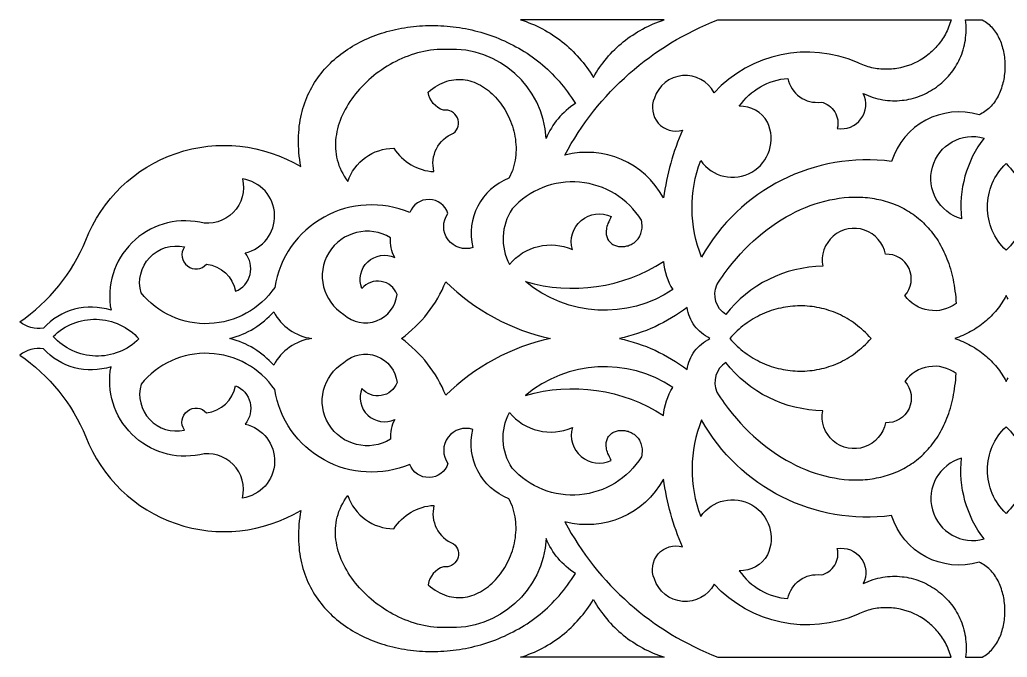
# Model space of a CAD drawing. Extents: x -155 to 155, y -50 to 50.
# Drawn here: x -154.5 to 0.2, y -50 to 50 of the extents above; entities that cross this region are included whole.
import ezdxf

# ---------------------------------------------------------------- set-up
doc = ezdxf.new("R2010")
doc.units = 0
doc.layers.add('LAYER_1', color=18, linetype='CONTINUOUS')

msp = doc.modelspace()

# ---------------------------------------------------------------- linework, layer by layer
at = {"layer": 'LAYER_1'}
for points in [[(-76.07, 49.98), (-75.63, 49.83), (-75.19, 49.68), (-74.76, 49.51), (-74.33, 49.34), (-73.9, 49.16), (-73.48, 48.96), (-73.06, 48.76), (-72.65, 48.55), (-72.24, 48.32), (-71.84, 48.09), (-71.45, 47.85), (-71.06, 47.6), (-70.67, 47.35), (-70.29, 47.08), (-69.92, 46.81), (-69.55, 46.52), (-69.19, 46.23), (-68.84, 45.93), (-68.49, 45.62), (-68.15, 45.31), (-67.82, 44.98), (-67.49, 44.65), (-67.17, 44.31), (-66.86, 43.97), (-66.56, 43.61), (-66.26, 43.25), (-65.97, 42.88), (-65.69, 42.51), (-65.42, 42.12), (-65.16, 41.74), (-64.9, 41.34), (-64.66, 40.94), (-64.43, 41.34), (-64.19, 41.73), (-63.94, 42.12), (-63.68, 42.5), (-63.41, 42.88), (-63.14, 43.24), (-62.86, 43.6), (-62.57, 43.96), (-62.27, 44.3), (-61.96, 44.64), (-61.65, 44.97), (-61.32, 45.29), (-61, 45.61), (-60.66, 45.92), (-60.32, 46.21), (-59.97, 46.51), (-59.61, 46.79), (-59.25, 47.06), (-58.88, 47.33), (-58.5, 47.58), (-58.12, 47.83), (-57.73, 48.07), (-57.34, 48.3), (-56.94, 48.52), (-56.53, 48.74), (-56.12, 48.94), (-55.7, 49.13), (-55.28, 49.32), (-54.86, 49.49), (-54.43, 49.65), (-53.99, 49.81), (-53.55, 49.95)], [(-60.56, 0), (-59.84, -0.17), (-59.13, -0.35), (-58.42, -0.56), (-57.72, -0.78), (-57.03, -1.02), (-56.34, -1.28), (-55.66, -1.56), (-54.99, -1.85), (-54.33, -2.17), (-53.68, -2.5), (-53.03, -2.85), (-52.4, -3.22), (-51.77, -3.6), (-51.16, -4.01), (-50.56, -4.43), (-49.97, -4.87), (-49.9, -4.48), (-49.8, -4.09), (-49.69, -3.72), (-49.55, -3.35), (-49.39, -3), (-49.21, -2.65), (-49.01, -2.32), (-48.79, -2), (-48.55, -1.69), (-48.29, -1.4), (-48.01, -1.13), (-47.72, -0.87), (-47.41, -0.62), (-47.09, -0.4), (-46.75, -0.19), (-46.4, 0), (-46.75, 0.19), (-47.09, 0.4), (-47.41, 0.62), (-47.72, 0.87), (-48.01, 1.13), (-48.29, 1.4), (-48.55, 1.69), (-48.79, 2), (-49.01, 2.32), (-49.21, 2.65), (-49.39, 3), (-49.55, 3.35), (-49.69, 3.72), (-49.8, 4.09), (-49.9, 4.48), (-49.97, 4.87), (-50.56, 4.43), (-51.16, 4.01), (-51.77, 3.6), (-52.4, 3.22), (-53.03, 2.85), (-53.68, 2.5), (-54.33, 2.17), (-54.99, 1.85), (-55.66, 1.56), (-56.34, 1.28), (-57.03, 1.02), (-57.72, 0.78), (-58.42, 0.56), (-59.13, 0.35), (-59.84, 0.17)], [(-43.27, 0), (-43, -0.31), (-42.72, -0.61), (-42.43, -0.9), (-42.14, -1.19), (-41.84, -1.46), (-41.54, -1.72), (-41.23, -1.97), (-40.91, -2.22), (-40.59, -2.45), (-40.26, -2.67), (-39.93, -2.89), (-39.6, -3.09), (-39.26, -3.29), (-38.92, -3.47), (-38.57, -3.65), (-38.22, -3.81), (-37.87, -3.97), (-37.51, -4.11), (-37.15, -4.25), (-36.79, -4.37), (-36.42, -4.49), (-36.06, -4.6), (-35.69, -4.69), (-35.31, -4.78), (-34.94, -4.85), (-34.56, -4.92), (-34.19, -4.98), (-33.81, -5.02), (-33.43, -5.06), (-33.05, -5.09), (-32.67, -5.1), (-32.29, -5.11), (-31.91, -5.11), (-31.53, -5.1), (-31.15, -5.07), (-30.77, -5.04), (-30.39, -5), (-30.01, -4.94), (-29.63, -4.88), (-29.26, -4.81), (-28.88, -4.72), (-28.51, -4.63), (-28.14, -4.53), (-27.77, -4.41), (-27.4, -4.29), (-27.04, -4.16), (-26.68, -4.01), (-26.32, -3.86), (-25.97, -3.69), (-25.61, -3.52), (-25.27, -3.33), (-24.92, -3.14), (-24.58, -2.93), (-24.24, -2.72), (-23.91, -2.49), (-23.59, -2.26), (-23.26, -2.01), (-22.95, -1.75), (-22.63, -1.49), (-22.33, -1.21), (-22.02, -0.92), (-21.73, -0.63), (-21.44, -0.32), (-21.16, 0), (-21.44, 0.32), (-21.73, 0.63), (-22.02, 0.92), (-22.33, 1.21), (-22.63, 1.49), (-22.95, 1.75), (-23.26, 2.01), (-23.59, 2.26), (-23.91, 2.49), (-24.24, 2.72), (-24.58, 2.93), (-24.92, 3.14), (-25.27, 3.33), (-25.61, 3.52), (-25.97, 3.69), (-26.32, 3.86), (-26.68, 4.01), (-27.04, 4.16), (-27.4, 4.29), (-27.77, 4.41), (-28.14, 4.53), (-28.51, 4.63), (-28.88, 4.72), (-29.26, 4.81), (-29.63, 4.88), (-30.01, 4.94), (-30.39, 5), (-30.77, 5.04), (-31.15, 5.07), (-31.53, 5.1), (-31.91, 5.11), (-32.29, 5.11), (-32.67, 5.1), (-33.05, 5.09), (-33.43, 5.06), (-33.81, 5.02), (-34.19, 4.98), (-34.56, 4.92), (-34.94, 4.85), (-35.31, 4.78), (-35.69, 4.69), (-36.06, 4.6), (-36.42, 4.49), (-36.79, 4.37), (-37.15, 4.25), (-37.51, 4.11), (-37.87, 3.97), (-38.22, 3.81), (-38.57, 3.65), (-38.92, 3.47), (-39.26, 3.29), (-39.6, 3.09), (-39.93, 2.89), (-40.26, 2.67), (-40.59, 2.45), (-40.91, 2.22), (-41.23, 1.97), (-41.54, 1.72), (-41.84, 1.46), (-42.14, 1.19), (-42.43, 0.9), (-42.72, 0.61), (-43, 0.31)], [(-121.58, 0), (-121.08, 0.14), (-120.59, 0.29), (-120.11, 0.47), (-119.64, 0.66), (-119.18, 0.86), (-118.72, 1.09), (-118.27, 1.33), (-117.83, 1.59), (-117.4, 1.86), (-116.99, 2.15), (-116.58, 2.45), (-116.18, 2.77), (-115.8, 3.11), (-115.43, 3.46), (-115.07, 3.82), (-114.72, 4.2), (-114.49, 3.78), (-114.23, 3.37), (-113.95, 2.99), (-113.65, 2.63), (-113.33, 2.28), (-112.99, 1.95), (-112.63, 1.65), (-112.25, 1.37), (-111.86, 1.11), (-111.45, 0.88), (-111.03, 0.66), (-110.6, 0.48), (-110.15, 0.32), (-109.69, 0.18), (-109.22, 0.08), (-108.75, 0), (-109.22, -0.08), (-109.69, -0.18), (-110.15, -0.32), (-110.6, -0.48), (-111.03, -0.66), (-111.45, -0.88), (-111.86, -1.11), (-112.25, -1.37), (-112.63, -1.65), (-112.99, -1.95), (-113.33, -2.28), (-113.65, -2.63), (-113.95, -2.99), (-114.23, -3.37), (-114.49, -3.78), (-114.72, -4.2), (-115.07, -3.82), (-115.43, -3.46), (-115.8, -3.11), (-116.18, -2.77), (-116.58, -2.45), (-116.99, -2.15), (-117.4, -1.86), (-117.83, -1.59), (-118.27, -1.33), (-118.72, -1.09), (-119.18, -0.86), (-119.64, -0.66), (-120.11, -0.47), (-120.59, -0.29), (-121.08, -0.14)], [(-76.07, -49.98), (-75.63, -49.83), (-75.19, -49.68), (-74.76, -49.51), (-74.33, -49.34), (-73.9, -49.16), (-73.48, -48.96), (-73.06, -48.76), (-72.65, -48.55), (-72.24, -48.32), (-71.84, -48.09), (-71.45, -47.85), (-71.06, -47.6), (-70.67, -47.35), (-70.29, -47.08), (-69.92, -46.81), (-69.55, -46.52), (-69.19, -46.23), (-68.84, -45.93), (-68.49, -45.62), (-68.15, -45.31), (-67.82, -44.98), (-67.49, -44.65), (-67.17, -44.31), (-66.86, -43.97), (-66.56, -43.61), (-66.26, -43.25), (-65.97, -42.88), (-65.69, -42.51), (-65.42, -42.12), (-65.16, -41.74), (-64.9, -41.34), (-64.66, -40.94), (-64.43, -41.34), (-64.19, -41.73), (-63.94, -42.12), (-63.68, -42.5), (-63.41, -42.88), (-63.14, -43.24), (-62.86, -43.6), (-62.57, -43.96), (-62.27, -44.3), (-61.96, -44.64), (-61.65, -44.97), (-61.32, -45.29), (-61, -45.61), (-60.66, -45.92), (-60.32, -46.21), (-59.97, -46.51), (-59.61, -46.79), (-59.25, -47.06), (-58.88, -47.33), (-58.5, -47.58), (-58.12, -47.83), (-57.73, -48.07), (-57.34, -48.3), (-56.94, -48.52), (-56.53, -48.74), (-56.12, -48.94), (-55.7, -49.13), (-55.28, -49.32), (-54.86, -49.49), (-54.43, -49.65), (-53.99, -49.81), (-53.55, -49.95)]]:
    msp.add_lwpolyline(points, close=True, dxfattribs=at)
for points in [[(-50.7, 32.68, 0.066607), (-53.67, 22.07, 0.3424), (-69.13, 28.75), (-68.63, 29.66), (-68.12, 30.55), (-67.58, 31.43), (-67.03, 32.29), (-66.46, 33.15), (-65.87, 33.98), (-65.26, 34.81), (-64.64, 35.62), (-64, 36.41), (-63.34, 37.19), (-62.66, 37.95), (-61.97, 38.7), (-61.26, 39.43), (-60.54, 40.14), (-59.8, 40.84), (-59.05, 41.52), (-58.28, 42.19), (-57.5, 42.83), (-56.7, 43.46), (-55.89, 44.08), (-55.06, 44.67), (-54.22, 45.25), (-53.37, 45.8), (-52.5, 46.34), (-51.63, 46.86), (-50.74, 47.36), (-49.83, 47.84), (-48.92, 48.31), (-47.99, 48.75), (-47.06, 49.17), (-46.11, 49.57), (-45.15, 49.95), (-8.62, 49.95), (-8.71, 49.65), (-8.8, 49.36), (-8.9, 49.08), (-9.01, 48.8), (-9.13, 48.52), (-9.25, 48.25), (-9.38, 47.98), (-9.51, 47.72), (-9.66, 47.46), (-9.81, 47.21), (-9.96, 46.97), (-10.13, 46.73), (-10.29, 46.49), (-10.47, 46.26), (-10.65, 46.04), (-10.83, 45.82), (-11.02, 45.61), (-11.22, 45.4), (-11.42, 45.2), (-11.63, 45), (-11.84, 44.82), (-12.05, 44.63), (-12.27, 44.45), (-12.5, 44.28), (-12.96, 43.96), (-13.44, 43.66), (-13.93, 43.39), (-14.43, 43.14), (-14.95, 42.93), (-15.48, 42.73), (-16.01, 42.57), (-16.56, 42.44), (-16.83, 42.38), (-17.11, 42.33), (-17.38, 42.29), (-17.66, 42.26), (-17.94, 42.23), (-18.22, 42.21), (-18.5, 42.2), (-18.79, 42.2), (-19.07, 42.2), (-19.35, 42.21), (-19.64, 42.23), (-19.92, 42.26), (-20.2, 42.3), (-20.48, 42.34), (-20.77, 42.39), (-21.05, 42.45), (-21.33, 42.52), (-21.61, 42.6), (-21.89, 42.69), (-22.16, 42.78), (-22.44, 42.89), (-22.71, 43), (-22.99, 43.12), (-23.26, 43.25, 0.319593), (-45.73, 38.53, 0.662449), (-55.09, 37.69, 0.63881)], [(-34.17, 40.78, 0.404211), (-28.99, 37.07, -0.424357), (-26.45, 32.93, 0.611202), (-22.37, 38.41), (-21.99, 38.24), (-21.61, 38.08), (-21.23, 37.93), (-20.85, 37.8), (-20.47, 37.69), (-20.09, 37.59), (-19.71, 37.5), (-19.33, 37.43), (-18.94, 37.37), (-18.56, 37.33), (-18.19, 37.3), (-17.81, 37.28), (-17.43, 37.28), (-17.06, 37.28), (-16.68, 37.31), (-16.31, 37.34), (-15.95, 37.38), (-15.58, 37.44), (-15.22, 37.51), (-14.86, 37.59), (-14.51, 37.69), (-14.16, 37.79), (-13.81, 37.91), (-13.47, 38.04), (-13.13, 38.17), (-12.8, 38.32), (-12.47, 38.48), (-12.15, 38.65), (-11.83, 38.83), (-11.52, 39.02), (-11.22, 39.22), (-10.92, 39.42), (-10.63, 39.64), (-10.34, 39.87), (-10.07, 40.1), (-9.8, 40.35), (-9.54, 40.6), (-9.28, 40.86), (-9.04, 41.13), (-8.8, 41.41), (-8.57, 41.69), (-8.36, 41.98), (-8.15, 42.28), (-7.95, 42.59), (-7.76, 42.91), (-7.58, 43.23), (-7.41, 43.55), (-7.25, 43.89), (-7.1, 44.23), (-6.96, 44.57), (-6.84, 44.93), (-6.72, 45.28), (-6.62, 45.65), (-6.53, 46.02), (-6.45, 46.39), (-6.39, 46.77), (-6.34, 47.15), (-6.3, 47.54), (-6.27, 47.93), (-6.26, 48.33), (-6.26, 48.73), (-6.28, 49.13), (-6.31, 49.54), (-6.36, 49.95), (-3.73, 49.95), (-3.5, 49.82), (-3.28, 49.69), (-3.07, 49.54), (-2.87, 49.38), (-2.67, 49.21), (-2.48, 49.04), (-2.3, 48.85), (-2.13, 48.66), (-1.96, 48.46), (-1.8, 48.25), (-1.65, 48.03), (-1.51, 47.81), (-1.37, 47.57), (-1.24, 47.34), (-1.12, 47.09), (-1, 46.85), (-0.9, 46.59), (-0.8, 46.33), (-0.71, 46.07), (-0.62, 45.8), (-0.55, 45.53), (-0.48, 45.26), (-0.41, 44.98), (-0.36, 44.7), (-0.31, 44.41), (-0.27, 44.13), (-0.24, 43.84), (-0.22, 43.55), (-0.19, 42.97), (-0.19, 42.38), (-0.22, 41.8), (-0.29, 41.22), (-0.33, 40.94), (-0.38, 40.65), (-0.43, 40.37), (-0.5, 40.09), (-0.57, 39.81), (-0.65, 39.54), (-0.73, 39.27), (-0.83, 39), (-0.93, 38.74), (-1.04, 38.48), (-1.15, 38.23), (-1.27, 37.99), (-1.41, 37.75), (-1.54, 37.51), (-1.69, 37.29), (-1.84, 37.07), (-2, 36.85), (-2.17, 36.65), (-2.34, 36.45), (-2.52, 36.26), (-2.71, 36.08), (-2.9, 35.91), (-3.11, 35.74), (-3.32, 35.59), (-3.54, 35.45), (-3.76, 35.32), (-3.99, 35.19), (-4.23, 35.08, 0.408304), (-17.94, 27.77, 0.307074), (-47.71, 12.76, -0.189195), (-47.84, 27.9, 0.922029), (-37.39, 33.91, 0.289371), (-41.82, 36.4, -0.227335)], [(-154.51, 2.6, 0.14497), (-144.17, 15.4, -0.465947), (-110.49, 26.94), (-110.58, 27.51), (-110.66, 28.06), (-110.73, 28.61), (-110.78, 29.16), (-110.82, 29.7), (-110.85, 30.23), (-110.86, 30.75), (-110.86, 31.27), (-110.84, 31.78), (-110.81, 32.28), (-110.77, 32.78), (-110.72, 33.27), (-110.66, 33.75), (-110.58, 34.22), (-110.49, 34.69), (-110.39, 35.15), (-110.28, 35.61), (-110.15, 36.05), (-110.02, 36.49), (-109.87, 36.93), (-109.71, 37.35), (-109.55, 37.77), (-109.37, 38.18), (-109.18, 38.59), (-108.98, 38.98), (-108.77, 39.37), (-108.55, 39.75), (-108.32, 40.13), (-108.08, 40.5), (-107.84, 40.86), (-107.58, 41.21), (-107.32, 41.55), (-107.04, 41.89), (-106.76, 42.22), (-106.47, 42.54), (-106.17, 42.86), (-105.86, 43.17), (-105.55, 43.47), (-105.22, 43.76), (-104.89, 44.04), (-104.55, 44.32), (-104.21, 44.59), (-103.86, 44.85), (-103.5, 45.11), (-103.13, 45.36), (-102.76, 45.59), (-102.38, 45.83), (-102, 46.05), (-101.61, 46.27), (-101.22, 46.47), (-100.81, 46.67), (-100.41, 46.87), (-100, 47.05), (-99.58, 47.23), (-99.16, 47.4), (-98.73, 47.56), (-98.3, 47.71), (-97.87, 47.85), (-97.43, 47.99), (-96.99, 48.12), (-96.54, 48.24), (-96.09, 48.35), (-95.64, 48.46), (-95.18, 48.55), (-94.72, 48.64), (-94.26, 48.72), (-93.79, 48.79), (-93.32, 48.86), (-92.85, 48.91), (-92.38, 48.96), (-91.91, 49), (-91.43, 49.03), (-90.95, 49.05), (-90.48, 49.07), (-90, 49.07), (-89.51, 49.07), (-89.03, 49.06), (-88.55, 49.04), (-88.07, 49.01), (-87.58, 48.97), (-87.1, 48.93), (-86.62, 48.88), (-86.13, 48.81), (-85.65, 48.74), (-85.17, 48.66), (-84.68, 48.58), (-84.2, 48.48), (-83.72, 48.38), (-83.25, 48.26), (-82.77, 48.14), (-82.29, 48.01), (-81.82, 47.87), (-81.35, 47.72), (-80.88, 47.56), (-80.41, 47.4), (-79.95, 47.22), (-79.48, 47.04), (-79.03, 46.85), (-78.57, 46.65), (-78.12, 46.43), (-77.67, 46.22), (-77.22, 45.99), (-76.78, 45.75), (-76.34, 45.5), (-75.91, 45.25), (-75.48, 44.99), (-75.05, 44.71), (-74.63, 44.43), (-74.22, 44.14), (-73.81, 43.84), (-73.4, 43.53), (-73, 43.21), (-72.61, 42.88), (-72.22, 42.55), (-71.84, 42.2), (-71.46, 41.84), (-71.09, 41.48), (-70.73, 41.1), (-70.37, 40.72), (-70.02, 40.33), (-69.68, 39.93), (-69.34, 39.51), (-69.01, 39.09), (-68.69, 38.66), (-68.38, 38.22), (-68.07, 37.77), (-67.77, 37.31), (-67.48, 36.85, 0.150169), (-72.06, 31.37, 0.413699), (-87.6, 45.32), (-88.12, 45.33), (-88.64, 45.32), (-89.15, 45.29), (-89.66, 45.24), (-90.18, 45.18), (-90.69, 45.1), (-91.2, 45), (-91.7, 44.89), (-92.2, 44.76), (-92.7, 44.61), (-93.19, 44.45), (-93.68, 44.28), (-94.17, 44.09), (-94.65, 43.89), (-95.12, 43.68), (-95.59, 43.45), (-96.05, 43.21), (-96.5, 42.96), (-96.95, 42.69), (-97.39, 42.42), (-97.82, 42.13), (-98.24, 41.83), (-98.66, 41.52), (-99.06, 41.21), (-99.46, 40.88), (-99.84, 40.54), (-100.22, 40.2), (-100.58, 39.84), (-100.93, 39.48), (-101.28, 39.11), (-101.6, 38.73), (-101.92, 38.35), (-102.22, 37.96), (-102.52, 37.56), (-102.79, 37.16), (-103.06, 36.75), (-103.3, 36.33), (-103.54, 35.92), (-103.76, 35.49), (-103.96, 35.07), (-104.15, 34.64), (-104.32, 34.2), (-104.47, 33.77), (-104.61, 33.33), (-104.73, 32.89), (-104.83, 32.44), (-104.92, 32), (-104.98, 31.55), (-105.03, 31.11), (-105.05, 30.66), (-105.06, 30.22), (-105.04, 29.77), (-105.01, 29.33), (-104.95, 28.88), (-104.87, 28.44), (-104.77, 28), (-104.65, 27.57), (-104.51, 27.13), (-104.34, 26.7), (-104.15, 26.27), (-103.93, 25.85), (-103.7, 25.43), (-103.43, 25.01), (-103.14, 24.6, -0.322466), (-95.92, 29.83, 0.242717), (-89.63, 26.16, -0.377259), (-86.55, 32.19, 0.771134), (-88.15, 35.78, -0.28482), (-90.53, 38.6), (-90.17, 38.91), (-89.81, 39.19), (-89.45, 39.44), (-89.08, 39.67), (-88.72, 39.87), (-88.35, 40.05), (-87.99, 40.2), (-87.62, 40.33), (-87.25, 40.43), (-86.89, 40.51), (-86.52, 40.57), (-86.16, 40.61), (-85.8, 40.62), (-85.44, 40.62), (-85.08, 40.59), (-84.73, 40.55), (-84.38, 40.48), (-84.03, 40.4), (-83.68, 40.29), (-83.34, 40.17), (-83.01, 40.03), (-82.68, 39.88), (-82.35, 39.71), (-82.03, 39.52), (-81.72, 39.32), (-81.41, 39.1), (-81.11, 38.87), (-80.81, 38.63), (-80.53, 38.37), (-80.25, 38.1), (-79.98, 37.82), (-79.71, 37.52), (-79.46, 37.22), (-79.21, 36.9), (-78.98, 36.58), (-78.75, 36.24), (-78.54, 35.9), (-78.33, 35.54), (-78.14, 35.18), (-77.96, 34.82), (-77.79, 34.44), (-77.63, 34.06), (-77.48, 33.67), (-77.35, 33.28), (-77.22, 32.88), (-77.12, 32.48), (-77.02, 32.08), (-76.94, 31.67), (-76.88, 31.26), (-76.83, 30.85), (-76.79, 30.43), (-76.77, 30.02), (-76.77, 29.6), (-76.78, 29.18), (-76.81, 28.77), (-76.86, 28.35), (-76.92, 27.94), (-77, 27.53), (-77.1, 27.12), (-77.22, 26.71), (-77.35, 26.31), (-77.51, 25.91), (-77.68, 25.52), (-77.88, 25.13, 0.380134), (-83.52, 14.27, -0.732278), (-87.44, 19.58, 0.71134), (-93.43, 19.74, 0.486731), (-114.57, 8.02, -0.502691), (-135.51, 7.17, -0.570082), (-128.72, 14.35, 0.941111), (-125.24, 11.66, -0.328439), (-120.72, 7.4, 0.509804), (-119.22, 13.42, 0.833971), (-119.64, 25.03, -0.559208), (-126.33, 18.22, 0.531327), (-140.22, 4.42, 0.297112), (-150.81, 1.6, -0.196023)], [(-6.97, 18.76, -1), (-3.45, 31.43, 0.194713)], [(0, 27.41, -0.430769), (0, 13.83, -0.430769)], [(-61.85, 19.13), (-62, 18.85), (-62.14, 18.57), (-62.26, 18.31), (-62.37, 18.05), (-62.46, 17.81), (-62.53, 17.57), (-62.58, 17.34), (-62.62, 17.12), (-62.65, 16.9), (-62.66, 16.7), (-62.65, 16.51), (-62.64, 16.32), (-62.61, 16.14), (-62.57, 15.97), (-62.52, 15.81), (-62.45, 15.66), (-62.38, 15.52), (-62.3, 15.38), (-62.2, 15.26), (-62.1, 15.14), (-61.99, 15.03), (-61.88, 14.93), (-61.75, 14.84), (-61.62, 14.76), (-61.48, 14.68), (-61.34, 14.62), (-61.19, 14.56), (-61.04, 14.51), (-60.88, 14.47), (-60.73, 14.44), (-60.56, 14.42), (-60.4, 14.4), (-60.23, 14.4), (-60.06, 14.4), (-59.9, 14.42), (-59.73, 14.44), (-59.56, 14.47), (-59.39, 14.51), (-59.23, 14.55), (-59.06, 14.61), (-58.9, 14.67), (-58.74, 14.75), (-58.59, 14.83), (-58.44, 14.92), (-58.29, 15.02), (-58.15, 15.12), (-58.02, 15.24), (-57.89, 15.36), (-57.77, 15.5), (-57.65, 15.64), (-57.54, 15.79), (-57.45, 15.95), (-57.36, 16.12), (-57.28, 16.29), (-57.21, 16.48), (-57.15, 16.67), (-57.1, 16.88), (-57.07, 17.09), (-57.04, 17.31), (-57.03, 17.54), (-57.03, 17.77), (-57.05, 18.02), (-57.08, 18.27), (-57.13, 18.54, 0.501463), (-77.39, 20.31, 0.274395), (-77.8, 11.6, -0.338863), (-67.95, 13.94, -0.639915)], [(-43.92, 3.76, -0.35963), (-45.33, 8.4), (-45.04, 8.85), (-44.75, 9.29), (-44.45, 9.72), (-44.15, 10.15), (-43.54, 10.97), (-42.91, 11.77), (-42.26, 12.54), (-41.61, 13.28), (-40.94, 13.99), (-40.26, 14.67), (-39.56, 15.32), (-38.86, 15.94), (-38.15, 16.53), (-37.43, 17.1), (-36.7, 17.63), (-35.97, 18.13), (-35.22, 18.61), (-34.48, 19.05), (-33.72, 19.46), (-32.97, 19.85), (-32.21, 20.21), (-31.45, 20.53), (-30.69, 20.83), (-29.92, 21.1), (-29.16, 21.33), (-28.4, 21.54), (-27.64, 21.72), (-26.88, 21.87), (-26.13, 21.99), (-25.37, 22.08), (-24.63, 22.14), (-23.89, 22.17), (-23.16, 22.17), (-22.43, 22.14), (-22.07, 22.11), (-21.71, 22.08), (-21.36, 22.04), (-21, 21.99), (-20.65, 21.93), (-20.3, 21.87), (-19.96, 21.8), (-19.61, 21.72), (-19.27, 21.64), (-18.94, 21.55), (-18.6, 21.45), (-18.27, 21.34), (-17.94, 21.22), (-17.62, 21.1), (-17.3, 20.97), (-16.98, 20.83), (-16.67, 20.69), (-16.36, 20.54), (-16.05, 20.38), (-15.75, 20.21), (-15.45, 20.04), (-15.15, 19.85), (-14.86, 19.67), (-14.58, 19.47), (-14.3, 19.26), (-14.02, 19.05), (-13.75, 18.83), (-13.48, 18.61), (-13.22, 18.37), (-12.96, 18.13), (-12.71, 17.88), (-12.46, 17.63), (-12.22, 17.36), (-11.98, 17.09), (-11.75, 16.81), (-11.52, 16.53), (-11.3, 16.23), (-11.09, 15.93), (-10.88, 15.62), (-10.67, 15.31), (-10.48, 14.98), (-10.29, 14.65), (-10.1, 14.31), (-9.92, 13.97), (-9.75, 13.61), (-9.59, 13.25), (-9.43, 12.89), (-9.27, 12.51), (-9.13, 12.13), (-8.99, 11.74), (-8.86, 11.34), (-8.73, 10.93), (-8.62, 10.52), (-8.51, 10.1), (-8.41, 9.67), (-8.31, 9.23), (-8.22, 8.79), (-8.14, 8.34), (-8.07, 7.88), (-8.01, 7.42), (-7.95, 6.94), (-7.9, 6.46), (-7.87, 5.97), (-7.83, 5.48, -0.417586), (-15.88, 6.73, 0.672359), (-18.9, 13.21, 1), (-28.72, 11.33, 0.227187)], [(-95.78, 12.69, -0.146155), (-96.44, 15.79, 1), (-103.75, 3.78, 0.616438), (-95.4, 6.91, 0.568166), (-100.93, 7.85, -0.676712)], [(-75.3, 8.93, 0.217925), (-53.68, 12.06, 0.114286), (-52.22, 7.67, -0.332877)], [(-94.74, 0), (-94.16, 0.44), (-93.61, 0.89), (-93.07, 1.37), (-92.54, 1.86), (-92.04, 2.36), (-91.55, 2.88), (-91.08, 3.42), (-90.64, 3.98), (-90.21, 4.54), (-89.8, 5.13), (-89.41, 5.72), (-89.04, 6.33), (-88.69, 6.95), (-88.36, 7.59), (-88.06, 8.24), (-87.77, 8.9, 0.142812), (-71.38, 0, 0.142812), (-87.77, -8.9), (-88.06, -8.24), (-88.36, -7.59), (-88.69, -6.95), (-89.04, -6.33), (-89.41, -5.72), (-89.8, -5.13), (-90.21, -4.54), (-90.64, -3.98), (-91.08, -3.42), (-91.55, -2.88), (-92.04, -2.36), (-92.54, -1.86), (-93.07, -1.37), (-93.61, -0.89), (-94.16, -0.44)], [(-135.84, -0.06, -0.430108), (-149.28, 0.32, -0.430108)], [(-154.51, -2.6, -0.14497), (-144.17, -15.4, 0.465947), (-110.49, -26.94), (-110.58, -27.51), (-110.66, -28.06), (-110.73, -28.61), (-110.78, -29.16), (-110.82, -29.7), (-110.85, -30.23), (-110.86, -30.75), (-110.86, -31.27), (-110.84, -31.78), (-110.81, -32.28), (-110.77, -32.78), (-110.72, -33.27), (-110.66, -33.75), (-110.58, -34.22), (-110.49, -34.69), (-110.39, -35.15), (-110.28, -35.61), (-110.15, -36.05), (-110.02, -36.49), (-109.87, -36.93), (-109.71, -37.35), (-109.55, -37.77), (-109.37, -38.18), (-109.18, -38.59), (-108.98, -38.98), (-108.77, -39.37), (-108.55, -39.75), (-108.32, -40.13), (-108.08, -40.5), (-107.84, -40.86), (-107.58, -41.21), (-107.32, -41.55), (-107.04, -41.89), (-106.76, -42.22), (-106.47, -42.54), (-106.17, -42.86), (-105.86, -43.17), (-105.55, -43.47), (-105.22, -43.76), (-104.89, -44.04), (-104.55, -44.32), (-104.21, -44.59), (-103.86, -44.85), (-103.5, -45.11), (-103.13, -45.36), (-102.76, -45.59), (-102.38, -45.83), (-102, -46.05), (-101.61, -46.27), (-101.22, -46.47), (-100.81, -46.67), (-100.41, -46.87), (-100, -47.05), (-99.58, -47.23), (-99.16, -47.4), (-98.73, -47.56), (-98.3, -47.71), (-97.87, -47.85), (-97.43, -47.99), (-96.99, -48.12), (-96.54, -48.24), (-96.09, -48.35), (-95.64, -48.46), (-95.18, -48.55), (-94.72, -48.64), (-94.26, -48.72), (-93.79, -48.79), (-93.32, -48.86), (-92.85, -48.91), (-92.38, -48.96), (-91.91, -49), (-91.43, -49.03), (-90.95, -49.05), (-90.48, -49.07), (-90, -49.07), (-89.51, -49.07), (-89.03, -49.06), (-88.55, -49.04), (-88.07, -49.01), (-87.58, -48.97), (-87.1, -48.93), (-86.62, -48.88), (-86.13, -48.81), (-85.65, -48.74), (-85.17, -48.66), (-84.68, -48.58), (-84.2, -48.48), (-83.72, -48.38), (-83.25, -48.26), (-82.77, -48.14), (-82.29, -48.01), (-81.82, -47.87), (-81.35, -47.72), (-80.88, -47.56), (-80.41, -47.4), (-79.95, -47.22), (-79.48, -47.04), (-79.03, -46.85), (-78.57, -46.65), (-78.12, -46.43), (-77.67, -46.22), (-77.22, -45.99), (-76.78, -45.75), (-76.34, -45.5), (-75.91, -45.25), (-75.48, -44.99), (-75.05, -44.71), (-74.63, -44.43), (-74.22, -44.14), (-73.81, -43.84), (-73.4, -43.53), (-73, -43.21), (-72.61, -42.88), (-72.22, -42.55), (-71.84, -42.2), (-71.46, -41.84), (-71.09, -41.48), (-70.73, -41.1), (-70.37, -40.72), (-70.02, -40.33), (-69.68, -39.93), (-69.34, -39.51), (-69.01, -39.09), (-68.69, -38.66), (-68.38, -38.22), (-68.07, -37.77), (-67.77, -37.31), (-67.48, -36.85, -0.150169), (-72.06, -31.37, -0.413699), (-87.6, -45.32), (-88.12, -45.33), (-88.64, -45.32), (-89.15, -45.29), (-89.66, -45.24), (-90.18, -45.18), (-90.69, -45.1), (-91.2, -45), (-91.7, -44.89), (-92.2, -44.76), (-92.7, -44.61), (-93.19, -44.45), (-93.68, -44.28), (-94.17, -44.09), (-94.65, -43.89), (-95.12, -43.68), (-95.59, -43.45), (-96.05, -43.21), (-96.5, -42.96), (-96.95, -42.69), (-97.39, -42.42), (-97.82, -42.13), (-98.24, -41.83), (-98.66, -41.52), (-99.06, -41.21), (-99.46, -40.88), (-99.84, -40.54), (-100.22, -40.2), (-100.58, -39.84), (-100.93, -39.48), (-101.28, -39.11), (-101.6, -38.73), (-101.92, -38.35), (-102.22, -37.96), (-102.52, -37.56), (-102.79, -37.16), (-103.06, -36.75), (-103.3, -36.33), (-103.54, -35.92), (-103.76, -35.49), (-103.96, -35.07), (-104.15, -34.64), (-104.32, -34.2), (-104.47, -33.77), (-104.61, -33.33), (-104.73, -32.89), (-104.83, -32.44), (-104.92, -32), (-104.98, -31.55), (-105.03, -31.11), (-105.05, -30.66), (-105.06, -30.22), (-105.04, -29.77), (-105.01, -29.33), (-104.95, -28.88), (-104.87, -28.44), (-104.77, -28), (-104.65, -27.57), (-104.51, -27.13), (-104.34, -26.7), (-104.15, -26.27), (-103.93, -25.85), (-103.7, -25.43), (-103.43, -25.01), (-103.14, -24.6, 0.322466), (-95.92, -29.83, -0.242717), (-89.63, -26.16, 0.377259), (-86.55, -32.19, -0.771134), (-88.15, -35.78, 0.28482), (-90.53, -38.6), (-90.17, -38.91), (-89.81, -39.19), (-89.45, -39.44), (-89.08, -39.67), (-88.72, -39.87), (-88.35, -40.05), (-87.99, -40.2), (-87.62, -40.33), (-87.25, -40.43), (-86.89, -40.51), (-86.52, -40.57), (-86.16, -40.61), (-85.8, -40.62), (-85.44, -40.62), (-85.08, -40.59), (-84.73, -40.55), (-84.38, -40.48), (-84.03, -40.4), (-83.68, -40.29), (-83.34, -40.17), (-83.01, -40.03), (-82.68, -39.88), (-82.35, -39.71), (-82.03, -39.52), (-81.72, -39.32), (-81.41, -39.1), (-81.11, -38.87), (-80.81, -38.63), (-80.53, -38.37), (-80.25, -38.1), (-79.98, -37.82), (-79.71, -37.52), (-79.46, -37.22), (-79.21, -36.9), (-78.98, -36.58), (-78.75, -36.24), (-78.54, -35.9), (-78.33, -35.54), (-78.14, -35.18), (-77.96, -34.82), (-77.79, -34.44), (-77.63, -34.06), (-77.48, -33.67), (-77.35, -33.28), (-77.22, -32.88), (-77.12, -32.48), (-77.02, -32.08), (-76.94, -31.67), (-76.88, -31.26), (-76.83, -30.85), (-76.79, -30.43), (-76.77, -30.02), (-76.77, -29.6), (-76.78, -29.18), (-76.81, -28.77), (-76.86, -28.35), (-76.92, -27.94), (-77, -27.53), (-77.1, -27.12), (-77.22, -26.71), (-77.35, -26.31), (-77.51, -25.91), (-77.68, -25.52), (-77.88, -25.13, -0.380134), (-83.52, -14.27, 0.732278), (-87.44, -19.58, -0.71134), (-93.43, -19.74, -0.486731), (-114.57, -8.02, 0.502691), (-135.51, -7.17, 0.570082), (-128.72, -14.35, -0.941111), (-125.24, -11.66, 0.328439), (-120.72, -7.4, -0.509804), (-119.22, -13.42, -0.833971), (-119.64, -25.03, 0.559208), (-126.33, -18.22, -0.531327), (-140.22, -4.42, -0.297112), (-150.81, -1.6, 0.196023)], [(-95.78, -12.69, 0.146155), (-96.44, -15.79, -1), (-103.75, -3.78, -0.616438), (-95.4, -6.91, -0.568166), (-100.93, -7.85, 0.676712)], [(-75.3, -8.93, -0.217925), (-53.68, -12.06, -0.114286), (-52.22, -7.67, 0.332877)], [(-43.92, -3.76, 0.35963), (-45.33, -8.4), (-45.04, -8.85), (-44.75, -9.29), (-44.45, -9.72), (-44.15, -10.15), (-43.54, -10.97), (-42.91, -11.77), (-42.26, -12.54), (-41.61, -13.28), (-40.94, -13.99), (-40.26, -14.67), (-39.56, -15.32), (-38.86, -15.94), (-38.15, -16.53), (-37.43, -17.1), (-36.7, -17.63), (-35.97, -18.13), (-35.22, -18.61), (-34.48, -19.05), (-33.72, -19.46), (-32.97, -19.85), (-32.21, -20.21), (-31.45, -20.53), (-30.69, -20.83), (-29.92, -21.1), (-29.16, -21.33), (-28.4, -21.54), (-27.64, -21.72), (-26.88, -21.87), (-26.13, -21.99), (-25.37, -22.08), (-24.63, -22.14), (-23.89, -22.17), (-23.16, -22.17), (-22.43, -22.14), (-22.07, -22.11), (-21.71, -22.08), (-21.36, -22.04), (-21, -21.99), (-20.65, -21.93), (-20.3, -21.87), (-19.96, -21.8), (-19.61, -21.72), (-19.27, -21.64), (-18.94, -21.55), (-18.6, -21.45), (-18.27, -21.34), (-17.94, -21.22), (-17.62, -21.1), (-17.3, -20.97), (-16.98, -20.83), (-16.67, -20.69), (-16.36, -20.54), (-16.05, -20.38), (-15.75, -20.21), (-15.45, -20.04), (-15.15, -19.85), (-14.86, -19.67), (-14.58, -19.47), (-14.3, -19.26), (-14.02, -19.05), (-13.75, -18.83), (-13.48, -18.61), (-13.22, -18.37), (-12.96, -18.13), (-12.71, -17.88), (-12.46, -17.63), (-12.22, -17.36), (-11.98, -17.09), (-11.75, -16.81), (-11.52, -16.53), (-11.3, -16.23), (-11.09, -15.93), (-10.88, -15.62), (-10.67, -15.31), (-10.48, -14.98), (-10.29, -14.65), (-10.1, -14.31), (-9.92, -13.97), (-9.75, -13.61), (-9.59, -13.25), (-9.43, -12.89), (-9.27, -12.51), (-9.13, -12.13), (-8.99, -11.74), (-8.86, -11.34), (-8.73, -10.93), (-8.62, -10.52), (-8.51, -10.1), (-8.41, -9.67), (-8.31, -9.23), (-8.22, -8.79), (-8.14, -8.34), (-8.07, -7.88), (-8.01, -7.42), (-7.95, -6.94), (-7.9, -6.46), (-7.87, -5.97), (-7.83, -5.48, 0.417586), (-15.88, -6.73, -0.672359), (-18.9, -13.21, -1), (-28.72, -11.33, -0.227187)], [(-61.85, -19.13), (-62, -18.85), (-62.14, -18.57), (-62.26, -18.31), (-62.37, -18.05), (-62.46, -17.81), (-62.53, -17.57), (-62.58, -17.34), (-62.62, -17.12), (-62.65, -16.9), (-62.66, -16.7), (-62.65, -16.51), (-62.64, -16.32), (-62.61, -16.14), (-62.57, -15.97), (-62.52, -15.81), (-62.45, -15.66), (-62.38, -15.52), (-62.3, -15.38), (-62.2, -15.26), (-62.1, -15.14), (-61.99, -15.03), (-61.88, -14.93), (-61.75, -14.84), (-61.62, -14.76), (-61.48, -14.68), (-61.34, -14.62), (-61.19, -14.56), (-61.04, -14.51), (-60.88, -14.47), (-60.73, -14.44), (-60.56, -14.42), (-60.4, -14.4), (-60.23, -14.4), (-60.06, -14.4), (-59.9, -14.42), (-59.73, -14.44), (-59.56, -14.47), (-59.39, -14.51), (-59.23, -14.55), (-59.06, -14.61), (-58.9, -14.67), (-58.74, -14.75), (-58.59, -14.83), (-58.44, -14.92), (-58.29, -15.02), (-58.15, -15.12), (-58.02, -15.24), (-57.89, -15.36), (-57.77, -15.5), (-57.65, -15.64), (-57.54, -15.79), (-57.45, -15.95), (-57.36, -16.12), (-57.28, -16.29), (-57.21, -16.48), (-57.15, -16.67), (-57.1, -16.88), (-57.07, -17.09), (-57.04, -17.31), (-57.03, -17.54), (-57.03, -17.77), (-57.05, -18.02), (-57.08, -18.27), (-57.13, -18.54, -0.501463), (-77.39, -20.31, -0.274395), (-77.8, -11.6, 0.338863), (-67.95, -13.94, 0.639915)], [(-34.17, -40.78, -0.404211), (-28.99, -37.07, 0.424357), (-26.45, -32.93, -0.611202), (-22.37, -38.41), (-21.99, -38.24), (-21.61, -38.08), (-21.23, -37.93), (-20.85, -37.8), (-20.47, -37.69), (-20.09, -37.59), (-19.71, -37.5), (-19.33, -37.43), (-18.94, -37.37), (-18.56, -37.33), (-18.19, -37.3), (-17.81, -37.28), (-17.43, -37.28), (-17.06, -37.28), (-16.68, -37.31), (-16.31, -37.34), (-15.95, -37.38), (-15.58, -37.44), (-15.22, -37.51), (-14.86, -37.59), (-14.51, -37.69), (-14.16, -37.79), (-13.81, -37.91), (-13.47, -38.04), (-13.13, -38.17), (-12.8, -38.32), (-12.47, -38.48), (-12.15, -38.65), (-11.83, -38.83), (-11.52, -39.02), (-11.22, -39.22), (-10.92, -39.42), (-10.63, -39.64), (-10.34, -39.87), (-10.07, -40.1), (-9.8, -40.35), (-9.54, -40.6), (-9.28, -40.86), (-9.04, -41.13), (-8.8, -41.41), (-8.57, -41.69), (-8.36, -41.98), (-8.15, -42.28), (-7.95, -42.59), (-7.76, -42.91), (-7.58, -43.23), (-7.41, -43.55), (-7.25, -43.89), (-7.1, -44.23), (-6.96, -44.57), (-6.84, -44.93), (-6.72, -45.28), (-6.62, -45.65), (-6.53, -46.02), (-6.45, -46.39), (-6.39, -46.77), (-6.34, -47.15), (-6.3, -47.54), (-6.27, -47.93), (-6.26, -48.33), (-6.26, -48.73), (-6.28, -49.13), (-6.31, -49.54), (-6.36, -49.95), (-3.73, -49.95), (-3.5, -49.82), (-3.28, -49.69), (-3.07, -49.54), (-2.87, -49.38), (-2.67, -49.21), (-2.48, -49.04), (-2.3, -48.85), (-2.13, -48.66), (-1.96, -48.46), (-1.8, -48.25), (-1.65, -48.03), (-1.51, -47.81), (-1.37, -47.57), (-1.24, -47.34), (-1.12, -47.09), (-1, -46.85), (-0.9, -46.59), (-0.8, -46.33), (-0.71, -46.07), (-0.62, -45.8), (-0.55, -45.53), (-0.48, -45.26), (-0.41, -44.98), (-0.36, -44.7), (-0.31, -44.41), (-0.27, -44.13), (-0.24, -43.84), (-0.22, -43.55), (-0.19, -42.97), (-0.19, -42.38), (-0.22, -41.8), (-0.29, -41.22), (-0.33, -40.94), (-0.38, -40.65), (-0.43, -40.37), (-0.5, -40.09), (-0.57, -39.81), (-0.65, -39.54), (-0.73, -39.27), (-0.83, -39), (-0.93, -38.74), (-1.04, -38.48), (-1.15, -38.23), (-1.27, -37.99), (-1.41, -37.75), (-1.54, -37.51), (-1.69, -37.29), (-1.84, -37.07), (-2, -36.85), (-2.17, -36.65), (-2.34, -36.45), (-2.52, -36.26), (-2.71, -36.08), (-2.9, -35.91), (-3.11, -35.74), (-3.32, -35.59), (-3.54, -35.45), (-3.76, -35.32), (-3.99, -35.19), (-4.23, -35.08, -0.408304), (-17.94, -27.77, -0.307074), (-47.71, -12.76, 0.189195), (-47.84, -27.9, -0.922029), (-37.39, -33.91, -0.289371), (-41.82, -36.4, 0.227335)], [(0, -13.83, -0.430769), (0, -27.41, -0.430769)], [(-6.97, -18.76, 1), (-3.45, -31.43, -0.194713)], [(-50.7, -32.68, -0.066607), (-53.67, -22.07, -0.3424), (-69.13, -28.75), (-68.63, -29.66), (-68.12, -30.55), (-67.58, -31.43), (-67.03, -32.29), (-66.46, -33.15), (-65.87, -33.98), (-65.26, -34.81), (-64.64, -35.62), (-64, -36.41), (-63.34, -37.19), (-62.66, -37.95), (-61.97, -38.7), (-61.26, -39.43), (-60.54, -40.14), (-59.8, -40.84), (-59.05, -41.52), (-58.28, -42.19), (-57.5, -42.83), (-56.7, -43.46), (-55.89, -44.08), (-55.06, -44.67), (-54.22, -45.25), (-53.37, -45.8), (-52.5, -46.34), (-51.63, -46.86), (-50.74, -47.36), (-49.83, -47.84), (-48.92, -48.31), (-47.99, -48.75), (-47.06, -49.17), (-46.11, -49.57), (-45.15, -49.95), (-8.62, -49.95), (-8.71, -49.65), (-8.8, -49.36), (-8.9, -49.08), (-9.01, -48.8), (-9.13, -48.52), (-9.25, -48.25), (-9.38, -47.98), (-9.51, -47.72), (-9.66, -47.46), (-9.81, -47.21), (-9.96, -46.97), (-10.13, -46.73), (-10.29, -46.49), (-10.47, -46.26), (-10.65, -46.04), (-10.83, -45.82), (-11.02, -45.61), (-11.22, -45.4), (-11.42, -45.2), (-11.63, -45), (-11.84, -44.82), (-12.05, -44.63), (-12.27, -44.45), (-12.5, -44.28), (-12.96, -43.96), (-13.44, -43.66), (-13.93, -43.39), (-14.43, -43.14), (-14.95, -42.93), (-15.48, -42.73), (-16.01, -42.57), (-16.56, -42.44), (-16.83, -42.38), (-17.11, -42.33), (-17.38, -42.29), (-17.66, -42.26), (-17.94, -42.23), (-18.22, -42.21), (-18.5, -42.2), (-18.79, -42.2), (-19.07, -42.2), (-19.35, -42.21), (-19.64, -42.23), (-19.92, -42.26), (-20.2, -42.3), (-20.48, -42.34), (-20.77, -42.39), (-21.05, -42.45), (-21.33, -42.52), (-21.61, -42.6), (-21.89, -42.69), (-22.16, -42.78), (-22.44, -42.89), (-22.71, -43), (-22.99, -43.12), (-23.26, -43.25, -0.319593), (-45.73, -38.53, -0.662449), (-55.09, -37.69, -0.63881)]]:
    msp.add_lwpolyline(points, format="xyb", close=True, dxfattribs=at)
msp.add_lwpolyline([(0.33, 6.15), (0.16, 6.45), (0, 6.74), (-0.16, 6.45), (-0.33, 6.15), (-0.5, 5.86), (-0.68, 5.58), (-0.87, 5.3), (-1.06, 5.03), (-1.26, 4.76), (-1.47, 4.49), (-1.69, 4.24), (-1.91, 3.98), (-2.13, 3.74), (-2.36, 3.5), (-2.6, 3.26), (-2.84, 3.03), (-3.09, 2.81), (-3.35, 2.59), (-3.61, 2.38), (-3.87, 2.17), (-4.14, 1.97), (-4.41, 1.78), (-4.69, 1.6), (-4.98, 1.42), (-5.26, 1.24), (-5.56, 1.08), (-5.85, 0.92), (-6.16, 0.77), (-6.46, 0.62), (-6.77, 0.48), (-7.08, 0.35), (-7.4, 0.23), (-7.72, 0.11), (-8.04, 0), (-7.72, -0.11), (-7.4, -0.23), (-7.08, -0.35), (-6.77, -0.48), (-6.46, -0.62), (-6.16, -0.77), (-5.85, -0.92), (-5.56, -1.08), (-5.26, -1.24), (-4.98, -1.42), (-4.69, -1.6), (-4.41, -1.78), (-4.14, -1.97), (-3.87, -2.17), (-3.61, -2.38), (-3.35, -2.59), (-3.09, -2.81), (-2.84, -3.03), (-2.6, -3.26), (-2.36, -3.5), (-2.13, -3.74), (-1.91, -3.98), (-1.69, -4.24), (-1.47, -4.49), (-1.26, -4.76), (-1.06, -5.03), (-0.87, -5.3), (-0.68, -5.58), (-0.5, -5.86), (-0.33, -6.15), (-0.16, -6.45), (0, -6.74), (0.16, -6.45), (0.33, -6.15)], dxfattribs=at)

doc.saveas('drawing.dxf')
